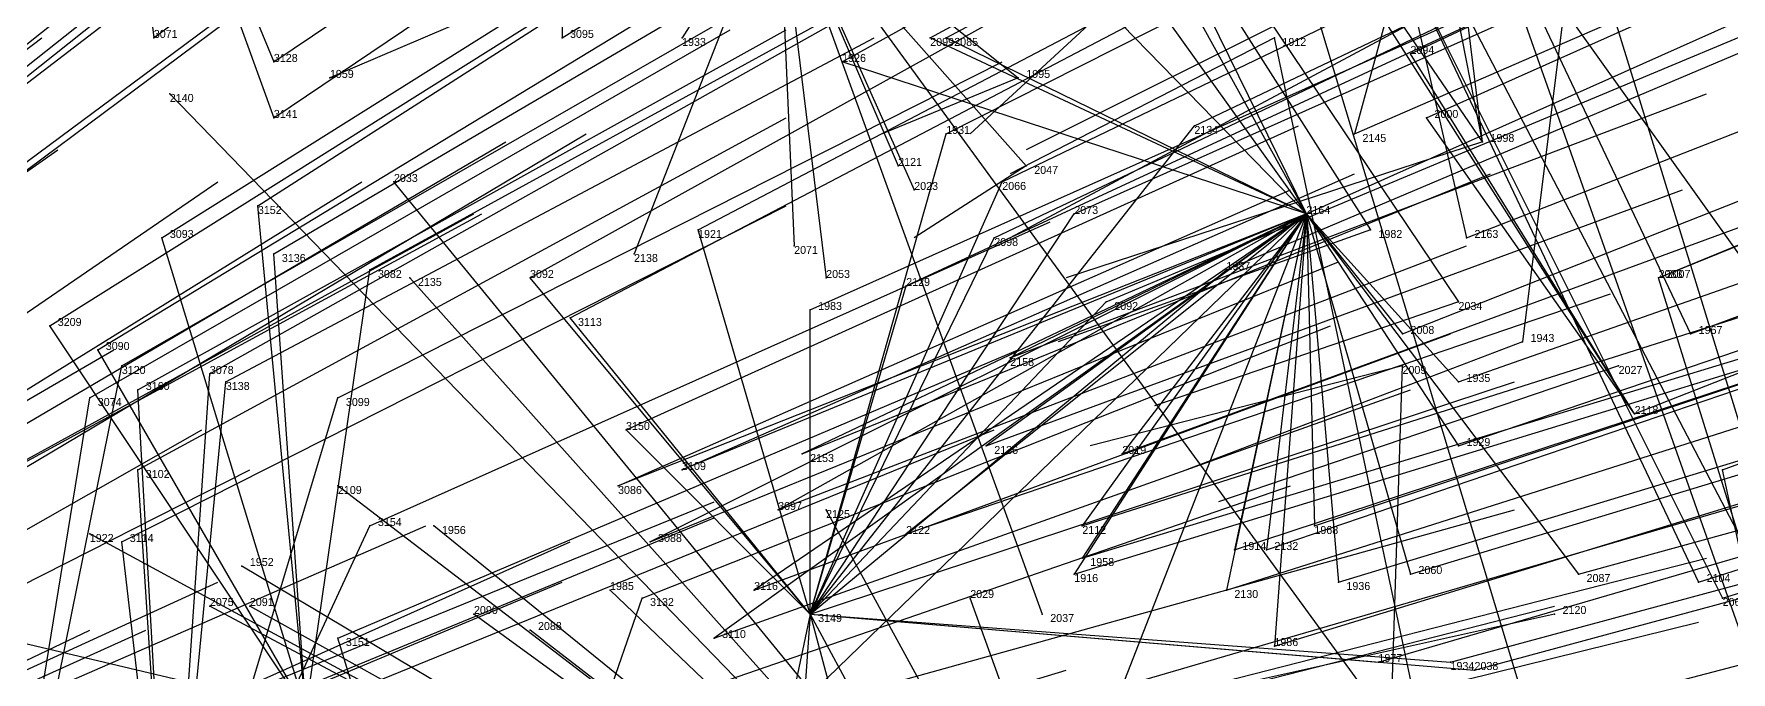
# Model space of a CAD drawing. Extents: x -0.5 to 0.59, y -0.5 to 0.58.
# Drawn here: x 0.251 to 0.4631, y 0.1167 to 0.1965 of the extents above; entities that cross this region are included whole.
import ezdxf

# ---------------------------------------------------------------- set-up
doc = ezdxf.new("R2010")
doc.units = 0
for name, color, linetype in [('Facilities', 3, 'CONTINUOUS'), ('Facilities_lines', 3, 'CONTINUOUS'), ('Normals', 1, 'CONTINUOUS'), ('Source_points', 5, 'CONTINUOUS'), ('Text', 3, 'CONTINUOUS')]:
    doc.layers.add(name, color=color, linetype=linetype)

msp = doc.modelspace()

# ---------------------------------------------------------------- linework, layer by layer
at = {"layer": 'Facilities', "color": 3}
for p in [(0.432, 0.183, -1.25), (0.41, 0.174, -1.113), (0.449, 0.155, -1.25), (0.451, 0.149, -1.187), (0.348, 0.124, -0.924), (0.441, 0.124, -1.25)]:
    msp.add_point(p, dxfattribs=at)
at = {"layer": 'Facilities_lines', "color": 3}
for p, q in [((0.329, 0.312, -1.25), (0.418, 0.172, -1.25)), ((0.329, 0.312, -1.25), (0.429, 0.163, -1.25)), ((0.432, 0.183, -1.25), (0.346, 0.309, -1.25)), ((0.317, 0.261, -1.028), (0.317, 0.196, -0.932)), ((0.399, 0.26, -1.192), (0.464, 0.169, -1.235)), ((0.411, 0.258, -1.214), (0.458, 0.159, -1.213)), ((0.432, 0.183, -1.25), (0.419, 0.249, -1.219)), ((0.26, 0.244, -0.892), (0.266, 0.196, -0.826)), ((0.26, 0.244, -0.892), (0.281, 0.193, -0.852)), ((0.26, 0.244, -0.892), (0.281, 0.186, -0.842)), ((0.432, 0.183, -1.25), (0.426, 0.232, -1.213)), ((0.41, 0.174, -1.113), (0.384, 0.227, -1.115)), ((0.493, 0.054, -1.241), (0.44, 0.226, -1.236)), ((0.344, 0.215, -1.25), (0.288, 0.191, -1.25)), ((0.344, 0.215, -1.25), (0.326, 0.169, -1.25)), ((0.344, 0.215, -1.25), (0.332, 0.196, -1.25)), ((0.344, 0.215, -1.25), (0.346, 0.17, -1.25)), ((0.344, 0.215, -1.25), (0.35, 0.166, -1.25)), ((0.344, 0.215, -1.25), (0.375, 0.18, -1.25)), ((0.344, 0.215, -1.25), (0.361, 0.177, -1.25)), ((0.344, 0.215, -1.25), (0.374, 0.191, -1.25)), ((0.344, 0.215, -1.25), (0.377, 0.124, -1.25)), ((0.344, 0.215, -1.25), (0.457, 0.06, -1.25)), ((0.344, 0.215, -1.25), (0.359, 0.18, -1.25)), ((0.468, 0.111, -1.202), (0.432, 0.213, -1.204)), ((0.41, 0.174, -1.113), (0.374, 0.211, -1.074)), ((0.422, 0.206, -1.173), (0.416, 0.184, -1.137)), ((0.422, 0.206, -1.173), (0.462, 0.126, -1.196)), ((0.422, 0.206, -1.173), (0.459, 0.128, -1.192)), ((0.422, 0.206, -1.173), (0.43, 0.171, -1.157)), ((0.443, 0.206, -1.22), (0.437, 0.158, -1.25)), ((0.41, 0.174, -1.113), (0.39, 0.202, -1.097)), ((0.41, 0.174, -1.113), (0.394, 0.203, -1.108)), ((0.459, 0.041, -1.25), (0.411, 0.2, -1.25)), ((0.451, 0.149, -1.187), (0.418, 0.201, -1.159)), ((0.476, 0.111, -1.222), (0.429, 0.201, -1.25)), ((0.41, 0.174, -1.113), (0.363, 0.196, -1.03)), ((0.41, 0.174, -1.113), (0.365, 0.196, -1.037)), ((0.44, 0.036, -1.25), (0.406, 0.196, -1.25)), ((0.41, 0.174, -1.113), (0.352, 0.193, -1.003)), ((0.451, 0.149, -1.187), (0.423, 0.194, -1.164)), ((0.391, 0.062, -1.25), (0.268, 0.189, -1.25)), ((0.348, 0.124, -0.924), (0.396, 0.185, -1.091)), ((0.451, 0.149, -1.187), (0.425, 0.186, -1.16)), ((0.348, 0.124, -0.924), (0.365, 0.184, -1.022)), ((0.391, 0.062, -1.25), (0.296, 0.178, -1.25)), ((0.348, 0.124, -0.924), (0.372, 0.178, -1.031)), ((0.285, 0.112, -0.765), (0.279, 0.175, -0.822)), ((0.41, 0.174, -1.113), (0.324, 0.14, -0.881)), ((0.41, 0.174, -1.113), (0.328, 0.133, -0.885)), ((0.41, 0.174, -1.113), (0.332, 0.142, -0.902)), ((0.41, 0.174, -1.113), (0.336, 0.121, -0.894)), ((0.41, 0.174, -1.113), (0.341, 0.127, -0.909)), ((0.41, 0.174, -1.113), (0.344, 0.137, -0.926)), ((0.41, 0.174, -1.113), (0.346, 0.112, -0.91)), ((0.41, 0.174, -1.113), (0.347, 0.144, -0.94)), ((0.348, 0.124, -0.924), (0.381, 0.174, -1.046)), ((0.41, 0.174, -1.113), (0.36, 0.134, -0.96)), ((0.41, 0.174, -1.113), (0.37, 0.145, -0.993)), ((0.41, 0.174, -1.113), (0.373, 0.156, -1.011)), ((0.41, 0.174, -1.113), (0.381, 0.129, -1.004)), ((0.41, 0.174, -1.113), (0.382, 0.131, -1.01)), ((0.41, 0.174, -1.113), (0.382, 0.135, -1.012)), ((0.41, 0.174, -1.113), (0.387, 0.115, -1.009)), ((0.41, 0.174, -1.113), (0.387, 0.144, -1.032)), ((0.41, 0.174, -1.113), (0.4, 0.127, -1.049)), ((0.41, 0.174, -1.113), (0.401, 0.132, -1.056)), ((0.41, 0.174, -1.113), (0.405, 0.132, -1.066)), ((0.41, 0.174, -1.113), (0.406, 0.12, -1.058)), ((0.41, 0.174, -1.113), (0.429, 0.145, -1.133)), ((0.41, 0.174, -1.113), (0.414, 0.128, -1.083)), ((0.41, 0.174, -1.113), (0.429, 0.153, -1.14)), ((0.41, 0.174, -1.113), (0.411, 0.135, -1.08)), ((0.41, 0.174, -1.113), (0.422, 0.159, -1.128)), ((0.41, 0.174, -1.113), (0.423, 0.129, -1.106)), ((0.41, 0.174, -1.113), (0.444, 0.129, -1.156)), ((0.348, 0.124, -0.924), (0.334, 0.172, -0.939)), ((0.285, 0.112, -0.765), (0.267, 0.171, -0.793)), ((0.348, 0.124, -0.924), (0.371, 0.171, -1.021)), ((0.285, 0.112, -0.765), (0.281, 0.169, -0.819)), ((0.285, 0.112, -0.765), (0.293, 0.167, -0.844)), ((0.391, 0.062, -1.25), (0.298, 0.166, -1.25)), ((0.348, 0.124, -0.924), (0.313, 0.166, -0.885)), ((0.348, 0.124, -0.924), (0.4, 0.167, -1.083)), ((0.472, 0.108, -1.25), (0.454, 0.166, -1.21)), ((0.472, 0.108, -1.25), (0.454, 0.166, -1.208)), ((0.348, 0.124, -0.924), (0.36, 0.165, -0.99)), ((0.348, 0.124, -0.924), (0.385, 0.163, -1.045)), ((0.348, 0.124, -0.924), (0.348, 0.162, -0.961)), ((0.285, 0.112, -0.765), (0.253, 0.16, -0.749)), ((0.348, 0.124, -0.924), (0.318, 0.161, -0.891)), ((0.285, 0.112, -0.765), (0.259, 0.157, -0.758)), ((0.245, 0.071, -0.639), (0.262, 0.155, -0.761)), ((0.418, 0.03, -1.25), (0.422, 0.155, -1.25)), ((0.268, 0.081, -0.699), (0.273, 0.154, -0.783)), ((0.268, 0.081, -0.699), (0.275, 0.153, -0.786)), ((0.245, 0.071, -0.639), (0.258, 0.151, -0.748)), ((0.268, 0.081, -0.699), (0.264, 0.152, -0.762)), ((0.268, 0.081, -0.699), (0.289, 0.151, -0.816)), ((0.348, 0.124, -0.924), (0.325, 0.147, -0.892)), ((0.268, 0.081, -0.699), (0.264, 0.142, -0.749)), ((0.391, 0.062, -1.25), (0.289, 0.14, -1.25)), ((0.483, 0.045, -1.214), (0.462, 0.142, -1.208)), ((0.391, 0.062, -1.25), (0.35, 0.137, -1.25)), ((0.391, 0.062, -1.25), (0.258, 0.134, -1.25)), ((0.268, 0.081, -0.699), (0.293, 0.135, -0.808)), ((0.391, 0.062, -1.25), (0.301, 0.135, -1.25)), ((0.268, 0.081, -0.699), (0.262, 0.133, -0.735)), ((0.391, 0.062, -1.25), (0.277, 0.13, -1.25)), ((0.285, 0.112, -0.765), (0.213, 0.129, -0.623)), ((0.306, 0.065, -0.783), (0.327, 0.126, -0.876)), ((0.391, 0.062, -1.25), (0.323, 0.127, -1.25)), ((0.391, 0.062, -1.25), (0.368, 0.126, -1.25)), ((0.391, 0.062, -1.25), (0.273, 0.125, -1.25)), ((0.391, 0.062, -1.25), (0.278, 0.125, -1.25)), ((0.391, 0.062, -1.25), (0.306, 0.124, -1.25)), ((0.348, 0.124, -0.924), (0.335, 0.062, -0.852)), ((0.348, 0.124, -0.924), (0.343, 0.054, -0.869)), ((0.348, 0.124, -0.924), (0.428, 0.118, -1.109)), ((0.348, 0.124, -0.924), (0.419, 0.118, -1.089)), ((0.348, 0.124, -0.924), (0.431, 0.117, -1.116)), ((0.348, 0.124, -0.924), (0.377, 0.07, -0.959)), ((0.348, 0.124, -0.924), (0.362, 0.072, -0.923)), ((0.306, 0.065, -0.783), (0.289, 0.121, -0.783)), ((0.391, 0.062, -1.25), (0.313, 0.122, -1.25))]:
    msp.add_line(p, q, dxfattribs=at)
at = {"layer": 'Normals', "color": 1}
for p, q in [((0.266, 0.196, -0.826), (0.34, 0.252, -0.788)), ((0.281, 0.193, -0.852), (0.358, 0.245, -0.815)), ((0.317, 0.196, -0.932), (0.396, 0.245, -0.895)), ((0.363, 0.196, -1.03), (0.444, 0.24, -0.993)), ((0.365, 0.196, -1.037), (0.447, 0.24, -0.999)), ((0.281, 0.186, -0.842), (0.358, 0.238, -0.805)), ((0.352, 0.193, -1.003), (0.433, 0.238, -0.966)), ((0.231, 0.176, -0.726), (0.304, 0.234, -0.689)), ((0.423, 0.194, -1.164), (0.508, 0.234, -1.131)), ((0.24, 0.173, -0.74), (0.314, 0.228, -0.702)), ((0.279, 0.175, -0.822), (0.357, 0.225, -0.785)), ((0.365, 0.184, -1.022), (0.448, 0.226, -0.985)), ((0.396, 0.185, -1.091), (0.48, 0.225, -1.055)), ((0.221, 0.168, -0.694), (0.294, 0.224, -0.656)), ((0.425, 0.186, -1.16), (0.51, 0.224, -1.123)), ((0.416, 0.184, -1.137), (0.501, 0.221, -1.099)), ((0.267, 0.171, -0.793), (0.345, 0.22, -0.755)), ((0.208, 0.159, -0.655), (0.281, 0.217, -0.617)), ((0.372, 0.178, -1.031), (0.455, 0.218, -0.993)), ((0.202, 0.157, -0.639), (0.275, 0.215, -0.603)), ((0.281, 0.169, -0.819), (0.361, 0.216, -0.782)), ((0.334, 0.172, -0.939), (0.416, 0.215, -0.902)), ((0.293, 0.167, -0.844), (0.375, 0.212, -0.807)), ((0.313, 0.166, -0.885), (0.394, 0.211, -0.848)), ((0.371, 0.171, -1.021), (0.455, 0.211, -0.983)), ((0.381, 0.174, -1.046), (0.466, 0.212, -1.01)), ((0.41, 0.174, -1.113), (0.495, 0.212, -1.077)), ((0.253, 0.16, -0.749), (0.331, 0.209, -0.71)), ((0.394, 0.208, -1.25), (0.368, 0.184, -1.156)), ((0.259, 0.157, -0.758), (0.338, 0.205, -0.719)), ((0.318, 0.161, -0.891), (0.4, 0.204, -0.854)), ((0.36, 0.165, -0.99), (0.444, 0.204, -0.952)), ((0.43, 0.171, -1.157), (0.517, 0.205, -1.121)), ((0.454, 0.166, -1.21), (0.547, 0.204, -1.203)), ((0.454, 0.166, -1.208), (0.546, 0.204, -1.2)), ((0.4, 0.167, -1.083), (0.485, 0.203, -1.046)), ((0.262, 0.155, -0.761), (0.342, 0.201, -0.722)), ((0.348, 0.162, -0.961), (0.433, 0.2, -0.923)), ((0.429, 0.201, -1.25), (0.373, 0.171, -1.172)), ((0.411, 0.2, -1.25), (0.375, 0.182, -1.159)), ((0.201, 0.143, -0.616), (0.275, 0.198, -0.578)), ((0.273, 0.154, -0.783), (0.353, 0.199, -0.744)), ((0.385, 0.163, -1.045), (0.471, 0.199, -1.009)), ((0.178, 0.14, -0.567), (0.252, 0.196, -0.529)), ((0.258, 0.151, -0.748), (0.338, 0.197, -0.709)), ((0.264, 0.152, -0.762), (0.345, 0.197, -0.723)), ((0.275, 0.153, -0.786), (0.356, 0.196, -0.747)), ((0.332, 0.196, -1.25), (0.332, 0.196, -1.15)), ((0.406, 0.196, -1.25), (0.373, 0.179, -1.157)), ((0.289, 0.151, -0.816), (0.372, 0.193, -0.779)), ((0.422, 0.159, -1.128), (0.508, 0.193, -1.091)), ((0.458, 0.159, -1.213), (0.552, 0.194, -1.207)), ((0.288, 0.191, -1.25), (0.288, 0.191, -1.15)), ((0.374, 0.191, -1.25), (0.357, 0.184, -1.152)), ((0.268, 0.189, -1.25), (0.268, 0.189, -1.15)), ((0.373, 0.156, -1.011), (0.46, 0.189, -0.973)), ((0.264, 0.142, -0.749), (0.345, 0.186, -0.712)), ((0.325, 0.147, -0.892), (0.409, 0.185, -0.854)), ((0.451, 0.149, -1.187), (0.542, 0.185, -1.168)), ((0.23, 0.136, -0.668), (0.31, 0.183, -0.632)), ((0.241, 0.137, -0.692), (0.32, 0.184, -0.653)), ((0.432, 0.183, -1.25), (0.38, 0.166, -1.167)), ((0.429, 0.153, -1.14), (0.517, 0.184, -1.102)), ((0.178, 0.129, -0.549), (0.254, 0.182, -0.512)), ((0.332, 0.142, -0.902), (0.416, 0.179, -0.864)), ((0.347, 0.144, -0.94), (0.433, 0.179, -0.902)), ((0.359, 0.18, -1.25), (0.359, 0.18, -1.15)), ((0.375, 0.18, -1.25), (0.361, 0.171, -1.151)), ((0.198, 0.126, -0.588), (0.274, 0.178, -0.548)), ((0.213, 0.129, -0.623), (0.292, 0.178, -0.586)), ((0.296, 0.178, -1.25), (0.296, 0.178, -1.15)), ((0.324, 0.14, -0.881), (0.408, 0.177, -0.842)), ((0.361, 0.177, -1.25), (0.361, 0.177, -1.15)), ((0.37, 0.145, -0.993), (0.457, 0.177, -0.956)), ((0.387, 0.144, -1.032), (0.474, 0.176, -0.994)), ((0.462, 0.142, -1.208), (0.555, 0.177, -1.2)), ((0.224, 0.129, -0.647), (0.306, 0.174, -0.611)), ((0.226, 0.13, -0.65), (0.307, 0.174, -0.613)), ((0.262, 0.133, -0.735), (0.345, 0.175, -0.698)), ((0.429, 0.145, -1.133), (0.517, 0.175, -1.096)), ((0.293, 0.135, -0.808), (0.378, 0.173, -0.771)), ((0.418, 0.172, -1.25), (0.379, 0.158, -1.159)), ((0.344, 0.137, -0.926), (0.43, 0.17, -0.887)), ((0.346, 0.17, -1.25), (0.346, 0.17, -1.15)), ((0.326, 0.169, -1.25), (0.326, 0.169, -1.15)), ((0.328, 0.133, -0.885), (0.414, 0.168, -0.847)), ((0.298, 0.166, -1.25), (0.298, 0.166, -1.15)), ((0.35, 0.166, -1.25), (0.35, 0.166, -1.15)), ((0.36, 0.134, -0.96), (0.448, 0.164, -0.923)), ((0.411, 0.135, -1.08), (0.498, 0.164, -1.043)), ((0.382, 0.135, -1.012), (0.47, 0.163, -0.974)), ((0.429, 0.163, -1.25), (0.391, 0.15, -1.158)), ((0.405, 0.132, -1.066), (0.493, 0.162, -1.028)), ((0.327, 0.126, -0.876), (0.413, 0.16, -0.837)), ((0.401, 0.132, -1.056), (0.489, 0.161, -1.018)), ((0.18, 0.11, -0.528), (0.261, 0.157, -0.493)), ((0.289, 0.121, -0.783), (0.374, 0.157, -0.746)), ((0.341, 0.127, -0.909), (0.428, 0.159, -0.871)), ((0.382, 0.131, -1.01), (0.471, 0.158, -0.972)), ((0.437, 0.158, -1.25), (0.395, 0.142, -1.161)), ((0.459, 0.128, -1.192), (0.554, 0.158, -1.176)), ((0.381, 0.129, -1.004), (0.469, 0.156, -0.967)), ((0.422, 0.155, -1.25), (0.383, 0.145, -1.159)), ((0.449, 0.155, -1.25), (0.399, 0.138, -1.165)), ((0.4, 0.127, -1.049), (0.488, 0.155, -1.011)), ((0.414, 0.128, -1.083), (0.503, 0.155, -1.046)), ((0.423, 0.129, -1.106), (0.512, 0.156, -1.069)), ((0.462, 0.126, -1.196), (0.556, 0.155, -1.183)), ((0.348, 0.124, -0.924), (0.436, 0.153, -0.886)), ((0.444, 0.129, -1.156), (0.535, 0.154, -1.123)), ((0.336, 0.121, -0.894), (0.423, 0.152, -0.856)), ((0.191, 0.101, -0.54), (0.272, 0.147, -0.503)), ((0.285, 0.112, -0.765), (0.371, 0.147, -0.728)), ((0.406, 0.12, -1.058), (0.494, 0.147, -1.02)), ((0.419, 0.118, -1.089), (0.508, 0.144, -1.052)), ((0.195, 0.1, -0.549), (0.278, 0.142, -0.512)), ((0.289, 0.14, -1.25), (0.289, 0.14, -1.15)), ((0.321, 0.11, -0.847), (0.408, 0.14, -0.81)), ((0.387, 0.115, -1.009), (0.476, 0.141, -0.971)), ((0.428, 0.118, -1.109), (0.517, 0.142, -1.072)), ((0.431, 0.117, -1.116), (0.52, 0.141, -1.079)), ((0.25, 0.103, -0.676), (0.336, 0.138, -0.638)), ((0.454, 0.115, -1.17), (0.546, 0.139, -1.141)), ((0.251, 0.101, -0.675), (0.336, 0.136, -0.637)), ((0.346, 0.112, -0.91), (0.436, 0.137, -0.873)), ((0.35, 0.137, -1.25), (0.35, 0.137, -1.15)), ((0.215, 0.098, -0.591), (0.3, 0.135, -0.554)), ((0.258, 0.134, -1.25), (0.258, 0.134, -1.15)), ((0.301, 0.135, -1.25), (0.301, 0.135, -1.15)), ((0.233, 0.095, -0.63), (0.318, 0.133, -0.593)), ((0.277, 0.13, -1.25), (0.277, 0.13, -1.15)), ((0.37, 0.108, -0.965), (0.46, 0.131, -0.927)), ((0.189, 0.089, -0.523), (0.274, 0.128, -0.486)), ((0.231, 0.092, -0.622), (0.317, 0.128, -0.585)), ((0.323, 0.127, -1.25), (0.323, 0.127, -1.15)), ((0.368, 0.126, -1.25), (0.368, 0.126, -1.15)), ((0.273, 0.125, -1.25), (0.273, 0.125, -1.15)), ((0.278, 0.125, -1.25), (0.278, 0.125, -1.15)), ((0.306, 0.124, -1.25), (0.306, 0.124, -1.15)), ((0.351, 0.102, -0.914), (0.441, 0.125, -0.877)), ((0.37, 0.101, -0.958), (0.459, 0.123, -0.92)), ((0.377, 0.124, -1.25), (0.377, 0.124, -1.15)), ((0.441, 0.124, -1.25), (0.387, 0.112, -1.167)), ((0.174, 0.082, -0.48), (0.258, 0.122, -0.443)), ((0.181, 0.084, -0.498), (0.265, 0.122, -0.461)), ((0.313, 0.122, -1.25), (0.313, 0.122, -1.15)), ((0.291, 0.09, -0.762), (0.38, 0.117, -0.724))]:
    msp.add_line(p, q, dxfattribs=at)
at = {"layer": 'Source_points', "color": 5}
for p in [(0.266, 0.196, -0.826), (0.317, 0.196, -0.932), (0.332, 0.196, -1.25), (0.363, 0.196, -1.03), (0.365, 0.196, -1.037), (0.406, 0.196, -1.25), (0.281, 0.193, -0.852), (0.352, 0.193, -1.003), (0.423, 0.194, -1.164), (0.288, 0.191, -1.25), (0.374, 0.191, -1.25), (0.268, 0.189, -1.25), (0.281, 0.186, -0.842), (0.396, 0.185, -1.091), (0.425, 0.186, -1.16), (0.365, 0.184, -1.022), (0.416, 0.184, -1.137), (0.359, 0.18, -1.25), (0.375, 0.18, -1.25), (0.296, 0.178, -1.25), (0.361, 0.177, -1.25), (0.372, 0.178, -1.031), (0.279, 0.175, -0.822), (0.381, 0.174, -1.046), (0.334, 0.172, -0.939), (0.418, 0.172, -1.25), (0.267, 0.171, -0.793), (0.346, 0.17, -1.25), (0.371, 0.171, -1.021), (0.43, 0.171, -1.157), (0.281, 0.169, -0.819), (0.326, 0.169, -1.25), (0.293, 0.167, -0.844), (0.298, 0.166, -1.25), (0.313, 0.166, -0.885), (0.35, 0.166, -1.25), (0.4, 0.167, -1.083), (0.454, 0.166, -1.21), (0.454, 0.166, -1.208), (0.36, 0.165, -0.99), (0.348, 0.162, -0.961), (0.385, 0.163, -1.045), (0.429, 0.163, -1.25), (0.253, 0.16, -0.749), (0.318, 0.161, -0.891), (0.259, 0.157, -0.758), (0.422, 0.159, -1.128), (0.437, 0.158, -1.25), (0.458, 0.159, -1.213), (0.262, 0.155, -0.761), (0.373, 0.156, -1.011), (0.422, 0.155, -1.25), (0.273, 0.154, -0.783), (0.275, 0.153, -0.786), (0.429, 0.153, -1.14), (0.258, 0.151, -0.748), (0.264, 0.152, -0.762), (0.289, 0.151, -0.816), (0.325, 0.147, -0.892), (0.37, 0.145, -0.993), (0.429, 0.145, -1.133), (0.347, 0.144, -0.94), (0.387, 0.144, -1.032), (0.264, 0.142, -0.749), (0.289, 0.14, -1.25), (0.324, 0.14, -0.881), (0.332, 0.142, -0.902), (0.462, 0.142, -1.208), (0.344, 0.137, -0.926), (0.35, 0.137, -1.25), (0.258, 0.134, -1.25), (0.293, 0.135, -0.808), (0.301, 0.135, -1.25), (0.36, 0.134, -0.96), (0.382, 0.135, -1.012), (0.411, 0.135, -1.08), (0.262, 0.133, -0.735), (0.328, 0.133, -0.885), (0.401, 0.132, -1.056), (0.405, 0.132, -1.066), (0.277, 0.13, -1.25), (0.382, 0.131, -1.01), (0.381, 0.129, -1.004), (0.414, 0.128, -1.083), (0.423, 0.129, -1.106), (0.444, 0.129, -1.156), (0.459, 0.128, -1.192), (0.323, 0.127, -1.25), (0.327, 0.126, -0.876), (0.341, 0.127, -0.909), (0.368, 0.126, -1.25), (0.4, 0.127, -1.049), (0.462, 0.126, -1.196), (0.273, 0.125, -1.25), (0.278, 0.125, -1.25), (0.306, 0.124, -1.25), (0.377, 0.124, -1.25), (0.289, 0.121, -0.783), (0.313, 0.122, -1.25), (0.336, 0.121, -0.894), (0.406, 0.12, -1.058), (0.419, 0.118, -1.089), (0.428, 0.118, -1.109), (0.431, 0.117, -1.116)]:
    msp.add_point(p, dxfattribs=at)

# ---------------------------------------------------------------- texts
at = {"layer": 'Text', "color": 3}
for s, p in [('3071', (0.266, 0.196, -0.826)), ('3095', (0.318, 0.196, -0.932)), ('1933', (0.332, 0.195, -1.25)), ('2099', (0.363, 0.195, -1.03)), ('2085', (0.366, 0.195, -1.037)), ('1912', (0.407, 0.195, -1.25)), ('3128', (0.281, 0.193, -0.852)), ('1926', (0.352, 0.193, -1.003)), ('2094', (0.423, 0.194, -1.164)), ('1959', (0.288, 0.191, -1.25)), ('1995', (0.375, 0.191, -1.25)), ('2140', (0.268, 0.188, -1.25)), ('3141', (0.281, 0.186, -0.842)), ('2000', (0.426, 0.186, -1.16)), ('1931', (0.365, 0.184, -1.022)), ('2134', (0.396, 0.184, -1.091)), ('2145', (0.417, 0.183, -1.137)), ('1998', (0.433, 0.183, -1.25)), ('2121', (0.359, 0.18, -1.25)), ('2033', (0.296, 0.178, -1.25)), ('2047', (0.376, 0.179, -1.25)), ('2023', (0.361, 0.177, -1.25)), ('2066', (0.372, 0.177, -1.031)), ('3152', (0.279, 0.174, -0.822)), ('2073', (0.381, 0.174, -1.046)), ('2164', (0.41, 0.174, -1.113)), ('3093', (0.268, 0.171, -0.793)), ('1921', (0.334, 0.171, -0.939)), ('1982', (0.419, 0.171, -1.25)), ('2163', (0.431, 0.171, -1.157)), ('2071', (0.346, 0.169, -1.25)), ('2098', (0.371, 0.17, -1.021)), ('3136', (0.282, 0.168, -0.819)), ('2138', (0.326, 0.168, -1.25)), ('1937', (0.4, 0.167, -1.083)), ('3082', (0.294, 0.166, -0.844)), ('2135', (0.299, 0.165, -1.25)), ('3092', (0.313, 0.166, -0.885)), ('2053', (0.35, 0.166, -1.25)), ('2129', (0.36, 0.165, -0.99)), ('2083', (0.454, 0.166, -1.208)), ('2007', (0.455, 0.166, -1.21)), ('1983', (0.349, 0.162, -0.961)), ('2092', (0.386, 0.162, -1.045)), ('2034', (0.429, 0.162, -1.25)), ('3209', (0.254, 0.16, -0.749)), ('3113', (0.319, 0.16, -0.891)), ('2008', (0.423, 0.159, -1.128)), ('1967', (0.459, 0.159, -1.213)), ('3090', (0.26, 0.157, -0.758)), ('1943', (0.438, 0.158, -1.25)), ('3120', (0.262, 0.154, -0.761)), ('3078', (0.273, 0.154, -0.783)), ('2158', (0.373, 0.155, -1.011)), ('2009', (0.422, 0.154, -1.25)), ('2027', (0.449, 0.154, -1.25)), ('3160', (0.265, 0.152, -0.762)), ('3138', (0.275, 0.152, -0.786)), ('1935', (0.43, 0.153, -1.14)), ('3074', (0.259, 0.15, -0.748)), ('3099', (0.29, 0.15, -0.816)), ('2118', (0.451, 0.149, -1.187)), ('3150', (0.325, 0.147, -0.892)), ('2136', (0.371, 0.144, -0.993)), ('2019', (0.387, 0.144, -1.032)), ('1929', (0.43, 0.145, -1.133)), ('3109', (0.332, 0.142, -0.902)), ('2153', (0.348, 0.143, -0.94)), ('3102', (0.265, 0.141, -0.749)), ('2109', (0.289, 0.139, -1.25)), ('3086', (0.324, 0.139, -0.881)), ('3097', (0.344, 0.137, -0.926)), ('3154', (0.294, 0.135, -0.808)), ('2125', (0.35, 0.136, -1.25)), ('1922', (0.258, 0.133, -1.25)), ('3114', (0.263, 0.133, -0.735)), ('1956', (0.302, 0.134, -1.25)), ('3088', (0.329, 0.133, -0.885)), ('2122', (0.36, 0.134, -0.96)), ('2112', (0.382, 0.134, -1.012)), ('1968', (0.411, 0.134, -1.08)), ('1914', (0.402, 0.132, -1.056)), ('2132', (0.406, 0.132, -1.066)), ('1952', (0.278, 0.13, -1.25)), ('1958', (0.383, 0.13, -1.01)), ('2060', (0.424, 0.129, -1.106)), ('1985', (0.323, 0.127, -1.25)), ('3116', (0.341, 0.127, -0.909)), ('1916', (0.381, 0.128, -1.004)), ('1936', (0.415, 0.127, -1.083)), ('2087', (0.445, 0.128, -1.156)), ('2104', (0.46, 0.128, -1.192)), ('2075', (0.273, 0.125, -1.25)), ('2091', (0.278, 0.125, -1.25)), ('3132', (0.328, 0.125, -0.876)), ('2029', (0.368, 0.126, -1.25)), ('2130', (0.401, 0.126, -1.049)), ('2064', (0.462, 0.125, -1.196)), ('2090', (0.306, 0.124, -1.25)), ('2088', (0.314, 0.122, -1.25)), ('3149', (0.349, 0.123, -0.924)), ('2037', (0.378, 0.123, -1.25)), ('2120', (0.442, 0.124, -1.25)), ('3151', (0.29, 0.12, -0.783)), ('3110', (0.337, 0.121, -0.894)), ('1986', (0.406, 0.12, -1.058)), ('1977', (0.419, 0.118, -1.089)), ('1934', (0.428, 0.117, -1.109)), ('2038', (0.431, 0.117, -1.116))]:
    msp.add_text(s, height=0.001, dxfattribs=at).set_placement(p)

doc.saveas('drawing.dxf')
